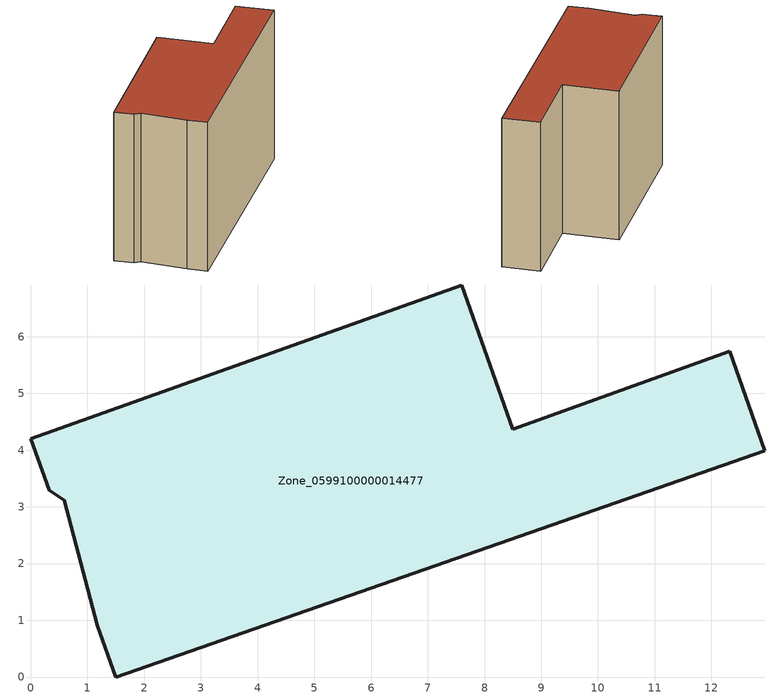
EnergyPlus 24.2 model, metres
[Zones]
Zone_0599100000014477
 floor ground (C_G): 1.5,0 1.17,0.92 0.59,3.12 0.33,3.29 0,4.2 7.6,6.91 8.5,4.37 12.32,5.74 12.94,3.99 z0
 wall outside (C_F): 1.5,0 12.94,3.99 12.32,5.74 8.5,4.37 7.6,6.91 0,4.2 0.33,3.29 0.59,3.12 1.17,0.92 1.5,0 z0:7.62
 roof outside (C_R): 1.17,0.92 1.5,0 12.94,3.99 12.32,5.74 8.5,4.37 7.6,6.91 0,4.2 0.33,3.29 0.59,3.12 z7.62
[BUILDING]
Pand.0599100000014477: North Axis=0; Terrain=City; Loads Convergence Tolerance Value=0.04; Temperature Convergence Tolerance Value=0.4; Solar Distribution=FullExterior; Maximum Number of Warmup Days=25; Minimum Number of Warmup Days=1
[Site:Location]
Rotterdam.The.Hague.AP_ZH_NLD Design_Conditions: Latitude=51.96; Longitude=4.45; Time Zone=1; Elevation=-4.5
[SITE:GROUNDTEMPERATURE:BUILDINGSURFACE]
18, 18, 18, 18, 18, 18, 18, 18, 18, 18, 18, 18
[MATERIAL] Thermal Absorptance=0.9; Solar Absorptance=0.7; Visible Absorptance=0.7
Name | Roughness | Thickness | Conductivity | Density | Specific Heat
G.TI.1946 | MediumSmooth | 0.15 | 1 | 540 | 1210
F.TI.1946 | Rough | 0.3 | 0.857143 | 1920 | 840
R.TI.1946 | MediumRough | 0.2 | 0.1 | 1500 | 1000
[CONSTRUCTION]
C_G: G.TI.1946
C_F: F.TI.1946
C_R: R.TI.1946
[ZONE]
Zone_0599100000014477: Type=1; Multiplier=1; Ceiling Height=Autocalculate; Volume=Autocalculate; Floor Area=autocalculate; Part of Total Floor Area=Yes
[ZONEINFILTRATION:DESIGNFLOWRATE]
Infil_Zone_0599100000014477: Zone or ZoneList or Space or SpaceList=Zone_0599100000014477; Schedule=AlwaysOn; Design Flow Rate Calculation Method=Flow/Area; Flow Rate per Floor Area=0.003; Constant Term Coefficient=1; Temperature Term Coefficient=0; Velocity Term Coefficient=0; Velocity Squared Term Coefficient=0
[HVACTEMPLATE:ZONE:IDEALLOADSAIRSYSTEM]
Zone_0599100000014477: Maximum Heating Supply Air Temperature=50; Minimum Cooling Supply Air Temperature=13; Maximum Heating Supply Air Humidity Ratio=0.0156; Minimum Cooling Supply Air Humidity Ratio=0.0077; Heating Limit=NoLimit; Cooling Limit=NoLimit; Dehumidification Control Type=ConstantSensibleHeatRatio; Cooling Sensible Heat Ratio=0.7; Dehumidification Setpoint=60; Humidification Control Type=None; Humidification Setpoint=30; Outdoor Air Method=None; Outdoor Air Flow Rate per Person=0.00944; Outdoor Air Flow Rate per Zone Floor Area=0; Outdoor Air Flow Rate per Zone=0; Demand Controlled Ventilation Type=None; Outdoor Air Economizer Type=NoEconomizer; Heat Recovery Type=None; Sensible Heat Recovery Effectiveness=0.7; Latent Heat Recovery Effectiveness=0.65
[ZONECONTROL:THERMOSTAT]
ThermostatControl_Zone_0599100000014477: Zone or ZoneList=Zone_0599100000014477; Control Type Schedule=DualSetpointControlType; Control 1=Thermostat_Zone_0599100000014477; Temperature Difference Between Cutout And Setpoint=0
[THERMOSTATSETPOINT:DUALSETPOINT]
Thermostat_Zone_0599100000014477: Heating Setpoint Temperature Schedule=HeatingSetpoint_Zone_0599100000014477; Cooling Setpoint Temperature Schedule=CoolingSetpoint_Zone_0599100000014477
[SCHEDULE:COMPACT]
HeatingSetpoint_Zone_0599100000014477: Through: 12/31, For: AllDays, Until: 24:00, 21
CoolingSetpoint_Zone_0599100000014477: Through: 12/31, For: AllDays, Until: 24:00, 24
DualSetpointControlType: Through: 12/31, For: AllDays, Until: 24:00, 4
AlwaysOn: Through: 12/31, For: AllDays, Until: 24:00, 1
